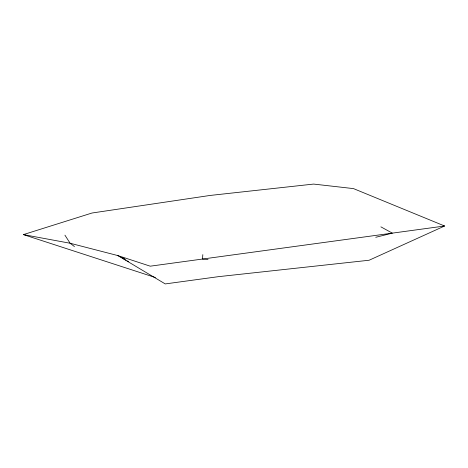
<?xml version="1.0" encoding="UTF-8"?>
<svg xmlns="http://www.w3.org/2000/svg" width="468" height="468" viewBox="0 0 468 468"><rect width="100%" height="100%" fill="white"/><g stroke="black" fill="none" stroke-linecap="round" stroke-linejoin="round"><path stroke-width="0.7" d="M202.825 254.633L202.498 259.05L208.003 259.488M375.745 237.288L392.336 233.14L380.894 226.851M24.839 234.404L23.4 234.603L155.458 277.547M443.202 225.629L444.6 226.003L369.1 260.243L218.398 276.67L165.245 283.924L117.854 255.581L70.13 243.249L23.4 234.603L92.009 213.016L210.073 195.448L313.601 184.076L353.492 188.604L444.6 226.003L150.234 266.181L117.854 255.581L124.681 258.763M122.341 258.102L126.126 260.231M127.39 260.939L128.653 261.653M74.459 246.583L70.13 243.249L64.923 235.164"/></g></svg>
